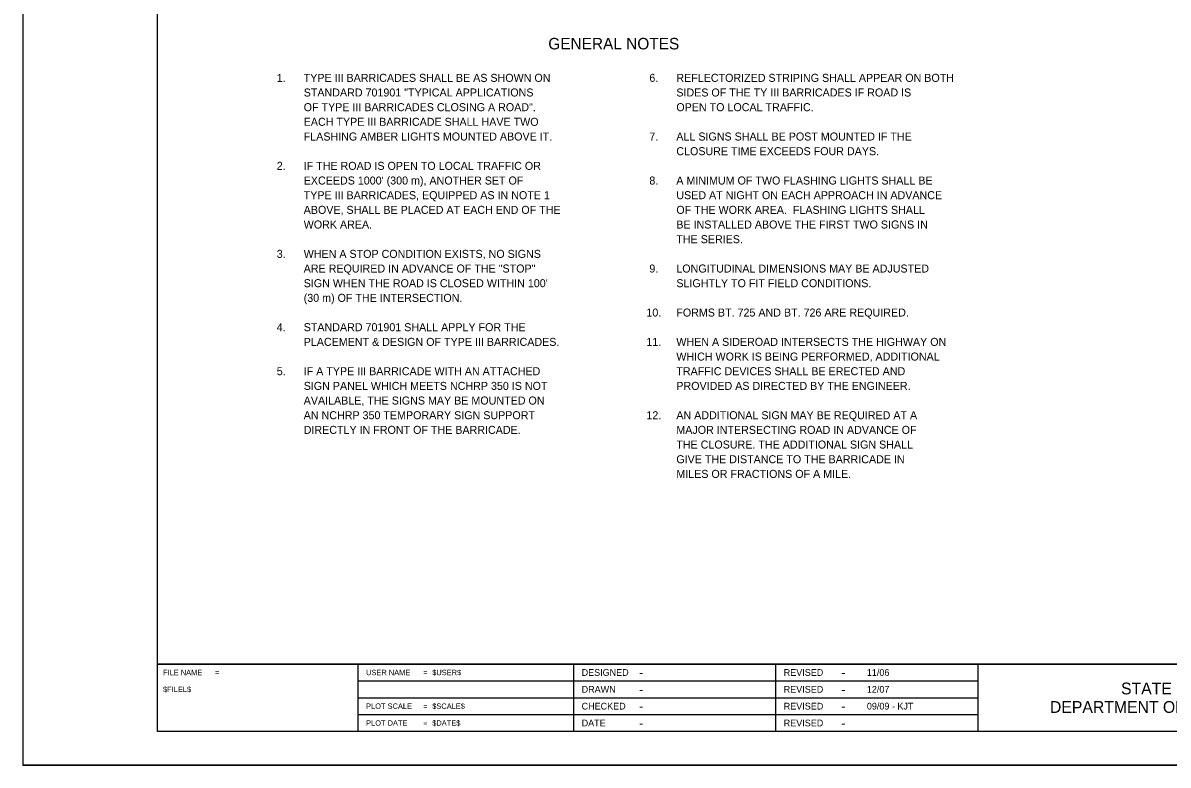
# Model space of a CAD drawing. Extents: x 99842 to 100522, y 98184 to 100428.
# Drawn here: x 99842 to 100182, y 99988 to 100208.4 of the extents above; entities that cross this region are included whole.
import ezdxf

# ---------------------------------------------------------------- set-up
doc = ezdxf.new("R2010")
doc.units = 0
for name, color, linetype in [('Level 55', 7, 'Continuous'), ('Sheets_50 Reference Boundary', 7, 'Continuous'), ('Sheets_General Details', 7, 'Continuous'), ('Sheets_Printer Plotting Border', 7, 'Continuous')]:
    doc.layers.add(name, color=color, linetype=linetype)

msp = doc.modelspace()

# ---------------------------------------------------------------- linework, layer by layer
at = {"layer": 'Sheets_50 Reference Boundary'}
msp.add_lwpolyline([(99882.01, 100418), (100512.01, 100418), (100512.01, 100018.01), (99882.01, 100018.01)], close=True, dxfattribs=at)
at = {"layer": 'Sheets_General Details'}
for p, q in [((99842.01, 100428.01), (99842.01, 99988.01)), ((99882.01, 100018.01), (100512.01, 100018.01)), ((99941.5, 100018.01), (99941.5, 99998.01)), ((100005.5, 100018.01), (100005.5, 99998.01)), ((100065.5, 100018.01), (100065.5, 99998.01)), ((100125.5, 100018.01), (100125.5, 99998.01)), ((99941.5, 100013.01), (100125.5, 100013.01)), ((99941.5, 100008.01), (100125.5, 100008.01)), ((99941.5, 100003.01), (100125.5, 100003.01)), ((100522.01, 99988.01), (99842.01, 99988.01))]:
    msp.add_line(p, q, dxfattribs=at)
msp.add_lwpolyline([(99882.01, 100418.01), (100512.01, 100418.01), (100512.01, 99998.01), (99882.01, 99998.01)], close=True, dxfattribs=at)
at = {"layer": 'Sheets_Printer Plotting Border'}
msp.add_lwpolyline([(99842.01, 99988.01), (100522.01, 99988.01), (100522.01, 100428.01), (99842.01, 100428.01)], close=True, dxfattribs=at)

# ---------------------------------------------------------------- texts
at = {"layer": 'Level 55'}
for s, height, p in [('GENERAL NOTES', 3.42, (99998, 100200.52)), ('1.', 2.376, (99917.38, 100190.89)), ('TYPE III BARRICADES SHALL BE AS SHOWN ON', 2.3758, (99925.38, 100190.89)), (' 6.', 2.376, (100027.12, 100190.89)), (' REFLECTORIZED STRIPING SHALL APPEAR ON BOTH', 2.3758, (100035.13, 100190.89)), ('STANDARD 701901 "TYPICAL APPLICATIONS', 2.3758, (99925.38, 100186.54)), (' SIDES OF THE TY III BARRICADES IF ROAD IS', 2.3758, (100035.13, 100186.54)), ('OF TYPE III BARRICADES CLOSING A ROAD".', 2.3758, (99925.38, 100182.18)), (' OPEN TO LOCAL TRAFFIC.', 2.3758, (100035.13, 100182.18)), ('EACH TYPE III BARRICADE SHALL HAVE TWO', 2.3758, (99925.38, 100177.83)), ('FLASHING AMBER LIGHTS MOUNTED ABOVE IT.', 2.3758, (99925.38, 100173.47)), (' 7.', 2.376, (100027.12, 100173.47)), (' ALL SIGNS SHALL BE POST MOUNTED IF THE', 2.3758, (100035.13, 100173.47)), (' CLOSURE TIME EXCEEDS FOUR DAYS.', 2.3758, (100035.13, 100169.11)), ('2.', 2.376, (99917.38, 100164.76)), ('IF THE ROAD IS OPEN TO LOCAL TRAFFIC OR', 2.3758, (99925.38, 100164.76)), ("EXCEEDS 1000' (300 m), ANOTHER SET OF", 2.3758, (99925.38, 100160.4)), (' 8.', 2.376, (100027.12, 100160.4)), (' A MINIMUM OF TWO FLASHING LIGHTS SHALL BE', 2.3758, (100035.13, 100160.4)), ('TYPE III BARRICADES, EQUIPPED AS IN NOTE 1', 2.3758, (99925.38, 100156.05)), (' USED AT NIGHT ON EACH APPROACH IN ADVANCE', 2.3758, (100035.13, 100156.05)), ('ABOVE, SHALL BE PLACED AT EACH END OF THE', 2.3758, (99925.38, 100151.69)), (' OF THE WORK AREA.  FLASHING LIGHTS SHALL', 2.3758, (100035.13, 100151.69)), ('WORK AREA.', 2.376, (99925.38, 100147.34)), (' BE INSTALLED ABOVE THE FIRST TWO SIGNS IN', 2.3758, (100035.13, 100147.34)), (' THE SERIES.', 2.3758, (100035.13, 100142.98)), ('3.', 2.376, (99917.38, 100138.62)), ('WHEN A STOP CONDITION EXISTS, NO SIGNS ', 2.3758, (99925.38, 100138.62)), ('ARE REQUIRED IN ADVANCE OF THE "STOP" ', 2.3758, (99925.38, 100134.27)), (' 9.', 2.376, (100027.12, 100134.27)), (' LONGITUDINAL DIMENSIONS MAY BE ADJUSTED', 2.3758, (100035.13, 100134.27)), ("SIGN WHEN THE ROAD IS CLOSED WITHIN 100' ", 2.3758, (99925.38, 100129.91)), (' SLIGHTLY TO FIT FIELD CONDITIONS.', 2.3758, (100035.13, 100129.91)), ('(30 m) OF THE INTERSECTION.', 2.3758, (99925.38, 100125.56)), ('10.', 2.376, (100027.12, 100121.2)), (' FORMS BT. 725 AND BT. 726 ARE REQUIRED.', 2.3758, (100035.13, 100121.2)), ('4.', 2.376, (99917.38, 100116.85)), ('STANDARD 701901 SHALL APPLY FOR THE', 2.3758, (99925.38, 100116.85)), ('PLACEMENT & DESIGN OF TYPE III BARRICADES.', 2.3758, (99925.38, 100112.49)), ('11.', 2.376, (100027.12, 100112.49)), (' WHEN A SIDEROAD INTERSECTS THE HIGHWAY ON', 2.3758, (100035.13, 100112.49)), (' WHICH WORK IS BEING PERFORMED, ADDITIONAL', 2.3758, (100035.13, 100108.13)), ('5.', 2.376, (99917.38, 100103.78)), ('IF A TYPE III BARRICADE WITH AN ATTACHED', 2.3758, (99925.38, 100103.78)), (' TRAFFIC DEVICES SHALL BE ERECTED AND', 2.3758, (100035.13, 100103.78)), ('SIGN PANEL WHICH MEETS NCHRP 350 IS NOT', 2.3758, (99925.38, 100099.42)), (' PROVIDED AS DIRECTED BY THE ENGINEER.', 2.3758, (100035.13, 100099.42)), ('AVAILABLE, THE SIGNS MAY BE MOUNTED ON', 2.3758, (99925.38, 100095.07)), ('AN NCHRP 350 TEMPORARY SIGN SUPPORT', 2.3758, (99925.38, 100090.71)), ('12.', 2.376, (100027.12, 100090.71)), (' AN ADDITIONAL SIGN MAY BE REQUIRED AT A', 2.3758, (100035.13, 100090.71)), ('DIRECTLY IN FRONT OF THE BARRICADE.', 2.3758, (99925.38, 100086.36)), (' MAJOR INTERSECTING ROAD IN ADVANCE OF', 2.3758, (100035.13, 100086.36)), (' THE CLOSURE. THE ADDITIONAL SIGN SHALL ', 2.3758, (100035.13, 100082)), (' GIVE THE DISTANCE TO THE BARRICADE IN', 2.3758, (100035.13, 100077.64)), (' MILES OR FRACTIONS OF A MILE.', 2.3758, (100035.13, 100073.29))]:
    msp.add_text(s, height=height, dxfattribs=at).set_placement(p)
at = {"layer": 'Sheets_General Details'}
for s, p in [('FILE NAME', (99883.61, 100014.71)), ('=', (99899.06, 100014.71)), ('USER NAME', (99943.9, 100014.71)), ('=', (99960.85, 100014.71)), ('$USER$', (99963.54, 100014.71)), ('$FILEL$', (99883.61, 100009.71)), ('PLOT SCALE', (99943.9, 100004.71)), ('=', (99960.85, 100004.71)), ('$SCALE$', (99963.54, 100004.71)), ('PLOT DATE', (99943.9, 99999.71)), ('=', (99960.85, 99999.71)), ('$DATE$', (99963.54, 99999.71))]:
    msp.add_text(s, height=1.6, rotation=360, dxfattribs=at).set_placement(p)
for s, height, p in [('DESIGNED', 2, (100007.9, 100014.51)), ('-', 2.8, (100024.98, 100014.11)), ('REVISED', 2, (100067.9, 100014.51)), ('-', 2.8, (100084.98, 100014.11)), ('11/06', 2, (100092.58, 100014.51)), ('DRAWN', 2, (100007.9, 100009.51)), ('REVISED', 2, (100067.9, 100009.51)), ('12/07', 2, (100092.58, 100009.51)), ('STATE OF ILLINOIS', 3.5, (100168.04, 100009.01)), ('-', 2.8, (100024.98, 100009.11)), ('-', 2.8, (100084.98, 100009.11)), ('CHECKED', 2, (100007.9, 100004.51)), ('-', 2.8, (100024.98, 100004.11)), ('REVISED', 2, (100067.9, 100004.51)), ('-', 2.8, (100084.98, 100004.11)), ('09/09 - KJT', 2, (100092.58, 100004.51)), ('DEPARTMENT OF TRANSPORTATION', 3.5, (100146.94, 100003.51)), ('DATE', 2, (100007.9, 99999.51)), ('REVISED', 2, (100067.9, 99999.51)), ('-', 2.8, (100024.98, 99999.11)), ('-', 2.8, (100084.98, 99999.11))]:
    msp.add_text(s, height=height, dxfattribs=at).set_placement(p)

doc.saveas('drawing.dxf')
